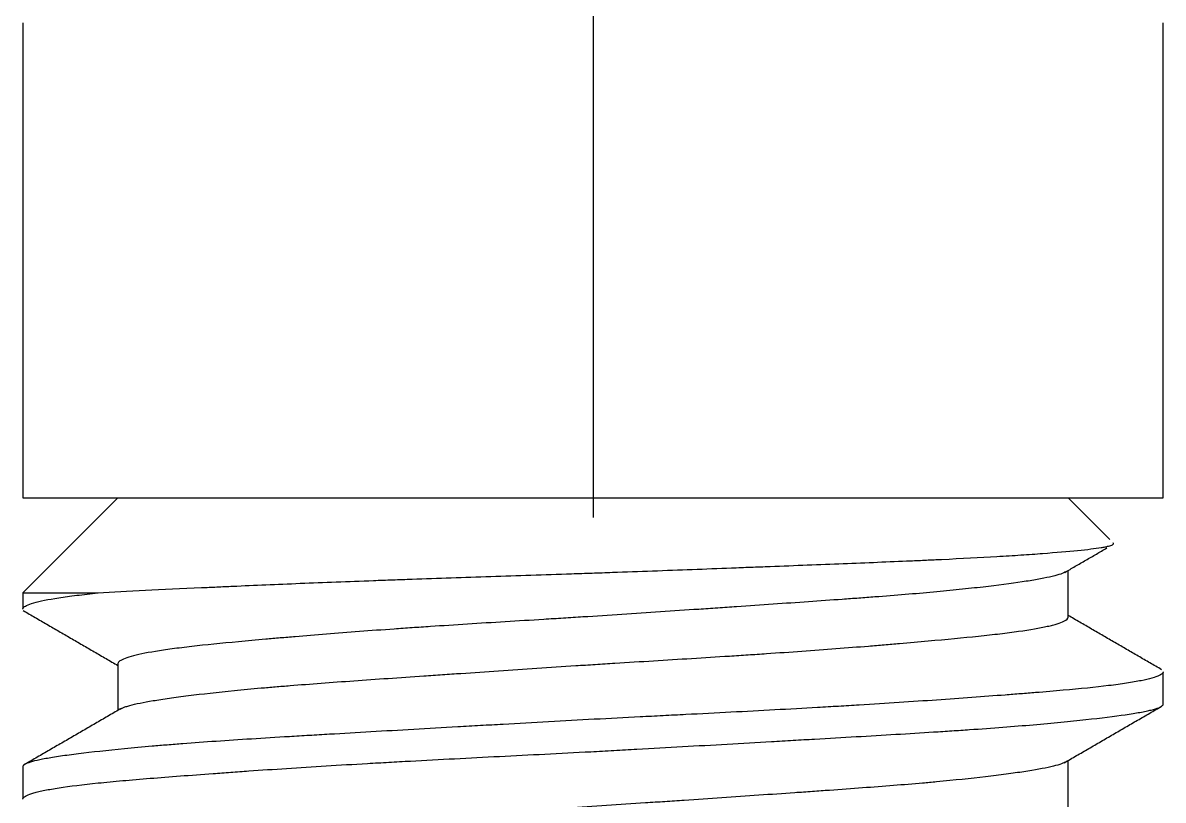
# Model space of a CAD drawing. Extents: x 0 to 790, y 0 to 579.
# Drawn here: x 523.18 to 529.18, y 267.92 to 272.01 of the extents above; entities that cross this region are included whole.
import ezdxf

# ---------------------------------------------------------------- set-up
doc = ezdxf.new("R2010")
doc.units = 0
doc.header["$LTSCALE"] = 10
doc.header["$MEASUREMENT"] = 0
doc.linetypes.add('CENTER', pattern=[2, 1.25, -0.25, 0.25, -0.25])
doc.layers.add('1', color=7, linetype='CONTINUOUS')

msp = doc.modelspace()

# ---------------------------------------------------------------- linework, layer by layer
at = {"layer": '1', "color": 1, "linetype": 'CENTER', "lineweight": -3}
msp.add_line((526.1765, 281.9045), (526.1765, 209.366), dxfattribs=at)
at = {"layer": '1', "color": 7, "linetype": 'Continuous', "lineweight": -3}
for p, q in [((523.1765, 272.0076), (523.1765, 269.923)), ((529.1765, 269.5076), (529.1765, 272.0076)), ((523.1765, 269.923), (523.1765, 269.5076)), ((523.1765, 269.5076), (529.1765, 269.5076)), ((523.6765, 269.5076), (523.3767, 269.2077)), ((528.8958, 269.2883), (528.6765, 269.5076)), ((523.3767, 269.2077), (523.1765, 269.0076)), ((528.6765, 268.8803), (528.6765, 269.1259)), ((523.1765, 269.0076), (523.1765, 268.9231)), ((523.1765, 269.0076), (523.5726, 269.0076)), ((523.6765, 268.6351), (523.6765, 268.3892)), ((529.1765, 268.4239), (529.1765, 268.5915)), ((523.1765, 268.092), (523.1765, 267.9237)), ((528.6765, 267.8805), (528.6765, 268.1259))]:
    msp.add_line(p, q, dxfattribs=at)
for points, knots in [([(523.5726, 269.0076), (523.6479, 269.0122), (523.731, 269.0168), (523.9124, 269.0259), (524.0106, 269.0306), (524.1433, 269.0367), (524.1704, 269.0379), (524.2254, 269.0404), (524.2535, 269.0417), (524.3384, 269.0455), (524.3962, 269.048), (524.5737, 269.0556), (524.697, 269.0606), (524.8894, 269.0681), (524.9548, 269.0705), (525.0549, 269.0742), (525.0886, 269.0754), (525.1563, 269.0779), (525.1903, 269.0791), (525.3607, 269.085), (525.4989, 269.0897), (525.7788, 269.099), (525.9205, 269.1036), (526.1, 269.1098), (526.1358, 269.111), (526.2073, 269.1135), (526.314, 269.1173), (526.4198, 269.1211), (526.6299, 269.1289), (526.7682, 269.1341), (526.9389, 269.1407), (526.9729, 269.142), (527.0407, 269.1446), (527.0745, 269.1459), (527.1746, 269.1497), (527.24, 269.1523), (527.4325, 269.1598), (527.5558, 269.1646), (527.7329, 269.1719), (527.7906, 269.1743), (527.8752, 269.178), (527.9031, 269.1792), (527.9576, 269.1817), (527.9844, 269.1829), (528.1156, 269.1891), (528.2124, 269.1941), (528.3453, 269.202), (528.3875, 269.2047), (528.4478, 269.2087), (528.4674, 269.21), (528.5055, 269.2127), (528.5241, 269.2141), (528.6134, 269.2208), (528.6747, 269.226), (528.7774, 269.2363), (528.8188, 269.2413), (528.8576, 269.2476), (528.8647, 269.2488), (528.8774, 269.2513), (528.8831, 269.2525), (528.8981, 269.2563), (528.9052, 269.2587), (528.9153, 269.2644), (528.9165, 269.2677), (528.9131, 269.271)], [0, 0, 0, 0, 0.056696, 0.056696, 0.113391, 0.113391, 0.127565, 0.127565, 0.141739, 0.141739, 0.170087, 0.170087, 0.226783, 0.226783, 0.255131, 0.255131, 0.269305, 0.269305, 0.283479, 0.283479, 0.340174, 0.340174, 0.39687, 0.39687, 0.411044, 0.411044, 0.425218, 0.453566, 0.453566, 0.510261, 0.510261, 0.524435, 0.524435, 0.538609, 0.538609, 0.566957, 0.566957, 0.623653, 0.623653, 0.652001, 0.652001, 0.666175, 0.666175, 0.680349, 0.680349, 0.737044, 0.737044, 0.765392, 0.765392, 0.779566, 0.779566, 0.79374, 0.79374, 0.850436, 0.850436, 0.907131, 0.907131, 0.921305, 0.921305, 0.935479, 0.935479, 0.963827, 0.963827, 1, 1, 1, 1]), ([(528.6636, 269.1184), (528.6624, 269.1177), (528.6611, 269.117), (528.644, 269.1079), (528.6173, 269.0997), (528.56, 269.0869), (528.5383, 269.0827), (528.4899, 269.0741), (528.4632, 269.0698), (528.3755, 269.0567), (528.3071, 269.0478), (528.2088, 269.0364), (528.1885, 269.0341), (528.147, 269.0296), (528.1257, 269.0273), (528.0604, 269.0206), (528.0149, 269.0161), (527.8725, 269.003), (527.7698, 268.9947), (527.6314, 268.9841), (527.6031, 268.982), (527.5461, 268.9778), (527.5173, 268.9757), (527.4299, 268.9694), (527.3704, 268.9652), (527.1885, 268.9524), (527.0624, 268.9437), (526.8988, 268.9325), (526.8657, 268.9303), (526.7992, 268.9257), (526.7659, 268.9235), (526.6658, 268.9167), (526.5987, 268.9121), (526.3966, 268.8986), (526.2607, 268.8896), (526.0893, 268.8788), (526.0549, 268.8766), (525.9861, 268.8723), (525.9518, 268.8702), (525.8495, 268.8639), (525.7819, 268.8597), (525.5811, 268.8473), (525.4498, 268.839), (525.2889, 268.8283), (525.2569, 268.8262), (525.1932, 268.8218), (525.1615, 268.8196), (525.068, 268.813), (525.0071, 268.8086), (524.8291, 268.7953), (524.7165, 268.7862), (524.5832, 268.775), (524.5569, 268.7727), (524.5052, 268.7682), (524.4796, 268.766), (524.4048, 268.7593), (524.3572, 268.755), (524.221, 268.7423), (524.1389, 268.734), (524.0474, 268.7235), (524.0296, 268.7214), (523.9952, 268.7172), (523.9786, 268.715), (523.9306, 268.7086), (523.9013, 268.7043), (523.8214, 268.6913), (523.7788, 268.6824), (523.7306, 268.6689), (523.7172, 268.6643), (523.6959, 268.6551), (523.6881, 268.6506), (523.6784, 268.6419), (523.6763, 268.6377), (523.6765, 268.6336)], [0, 0, 0, 0, 0.004741, 0.004741, 0.058621, 0.058621, 0.08556, 0.08556, 0.1125, 0.1125, 0.166379, 0.166379, 0.179849, 0.179849, 0.193319, 0.193319, 0.220259, 0.220259, 0.274138, 0.274138, 0.287608, 0.287608, 0.301078, 0.301078, 0.328017, 0.328017, 0.381897, 0.381897, 0.395367, 0.395367, 0.408836, 0.408836, 0.435776, 0.435776, 0.489655, 0.489655, 0.503125, 0.503125, 0.516595, 0.516595, 0.543535, 0.543535, 0.597414, 0.597414, 0.610884, 0.610884, 0.624354, 0.624354, 0.651293, 0.651293, 0.705173, 0.705173, 0.718643, 0.718643, 0.732112, 0.732112, 0.759052, 0.759052, 0.812931, 0.812931, 0.826401, 0.826401, 0.839871, 0.839871, 0.866811, 0.866811, 0.92069, 0.92069, 0.94763, 0.94763, 0.974569, 0.974569, 1, 1, 1, 1]), ([(523.1765, 268.9226), (523.1764, 268.9246), (523.1771, 268.9266), (523.1841, 268.9375), (523.2216, 268.9555), (523.3092, 268.9733), (523.3945, 268.9864), (523.426, 268.9907), (523.4948, 268.9992), (523.5322, 269.0034), (523.5726, 269.0076)], [0, 0, 0, 0, 0.071778, 0.071778, 0.381186, 0.690593, 0.690593, 0.845296, 0.845296, 1, 1, 1, 1]), ([(523.689, 268.3964), (523.6925, 268.3986), (523.6968, 268.4008), (523.7067, 268.405), (523.7122, 268.4071), (523.7248, 268.4113), (523.7318, 268.4134), (523.77, 268.4239), (523.8112, 268.4322), (523.8883, 268.4451), (523.9308, 268.4516), (523.9791, 268.4583), (524.0126, 268.4628), (524.0301, 268.465), (524.1202, 268.4763), (524.201, 268.4853), (524.3346, 268.4987), (524.3813, 268.5031), (524.4545, 268.5096), (524.4794, 268.5117), (524.5304, 268.516), (524.5564, 268.5181), (524.689, 268.5287), (524.8008, 268.537), (525.0356, 268.5538), (525.1585, 268.5623), (525.3192, 268.5733), (525.3516, 268.5756), (525.4166, 268.58), (525.4492, 268.5822), (525.5475, 268.589), (525.6135, 268.5935), (525.8131, 268.607), (525.9483, 268.6161), (526.1199, 268.6272), (526.1544, 268.6294), (526.223, 268.6338), (526.2572, 268.636), (526.3595, 268.6424), (526.4273, 268.6465), (526.6294, 268.659), (526.7626, 268.6672), (526.9269, 268.6778), (526.9597, 268.6799), (527.0247, 268.6842), (527.0568, 268.6863), (527.1523, 268.6928), (527.2146, 268.6971), (527.3976, 268.7102), (527.5145, 268.7191), (527.654, 268.7305), (527.6816, 268.7327), (527.736, 268.7373), (527.7626, 268.7395), (527.8411, 268.7463), (527.8913, 268.7507), (528.0358, 268.7637), (528.1241, 268.772), (528.2242, 268.7825), (528.2437, 268.7846), (528.2816, 268.7888), (528.3, 268.7909), (528.353, 268.7973), (528.3858, 268.8015), (528.4765, 268.8143), (528.5268, 268.823), (528.5768, 268.8341), (528.5862, 268.8364), (528.6036, 268.8409), (528.6116, 268.8432), (528.6336, 268.85), (528.6454, 268.8546), (528.6688, 268.8663), (528.6762, 268.8735), (528.6765, 268.8804)], [0, 0, 0, 0, 0.014008, 0.014008, 0.027478, 0.027478, 0.040948, 0.040948, 0.094827, 0.094827, 0.121767, 0.135237, 0.135237, 0.148706, 0.148706, 0.202586, 0.202586, 0.229525, 0.229525, 0.242995, 0.242995, 0.256465, 0.256465, 0.310344, 0.310344, 0.364224, 0.364224, 0.377693, 0.377693, 0.391163, 0.391163, 0.418103, 0.418103, 0.471982, 0.471982, 0.485452, 0.485452, 0.498922, 0.498922, 0.525861, 0.525861, 0.579741, 0.579741, 0.593211, 0.593211, 0.60668, 0.60668, 0.63362, 0.63362, 0.687499, 0.687499, 0.700969, 0.700969, 0.714439, 0.714439, 0.741379, 0.741379, 0.795258, 0.795258, 0.808728, 0.808728, 0.822197, 0.822197, 0.849137, 0.849137, 0.903016, 0.903016, 0.916486, 0.916486, 0.929956, 0.929956, 0.956896, 0.956896, 1, 1, 1, 1]), ([(529.1765, 268.5916), (529.1764, 268.5897), (529.1756, 268.5879), (529.1728, 268.5838), (529.1705, 268.5816), (529.1641, 268.5771), (529.1601, 268.5749), (529.1361, 268.5636), (529.1042, 268.5547), (529.0378, 268.5414), (529.0126, 268.537), (528.97, 268.5305), (528.955, 268.5284), (528.9233, 268.524), (528.9067, 268.5219), (528.8203, 268.5113), (528.7402, 268.5032), (528.604, 268.491), (528.5559, 268.4869), (528.4797, 268.4808), (528.4406, 268.4777), (528.4, 268.4745), (528.3725, 268.4724), (528.3586, 268.4713), (528.2324, 268.4618), (528.1122, 268.4529), (527.8564, 268.4351), (527.7207, 268.4262), (527.5411, 268.4152), (527.5048, 268.413), (527.4319, 268.4087), (527.3951, 268.4065), (527.2841, 268.4001), (527.2091, 268.396), (526.9812, 268.3836), (526.8253, 268.3755), (526.6254, 268.3653), (526.5851, 268.3633), (526.5046, 268.3592), (526.4644, 268.3571), (526.3439, 268.3509), (526.2636, 268.3468), (526.0231, 268.334), (525.8631, 268.3251), (525.6635, 268.3138), (525.6235, 268.3115), (525.5439, 268.307), (525.5044, 268.3047), (525.3867, 268.298), (525.3094, 268.2936), (525.0809, 268.2805), (524.9332, 268.272), (524.7542, 268.2615), (524.7188, 268.2595), (524.666, 268.2563), (524.6484, 268.2553), (524.6136, 268.2532), (524.5273, 268.2481), (524.4443, 268.243), (524.2514, 268.2308), (524.131, 268.2226), (523.9911, 268.2118), (523.9636, 268.2096), (523.9098, 268.2052), (523.8833, 268.203), (523.8061, 268.1963), (523.7575, 268.1918), (523.6201, 268.1784), (523.5395, 268.1696), (523.4354, 268.1567), (523.4035, 268.1524), (523.3599, 268.146), (523.3462, 268.1439), (523.3204, 268.1398), (523.3083, 268.1377), (523.2519, 268.1274), (523.2194, 268.1195), (523.1896, 268.1073), (523.1828, 268.1032), (523.1776, 268.0969), (523.1766, 268.0947), (523.1765, 268.0924), (523.1765, 268.0921), (523.1765, 268.0919)], [0, 0, 0, 0, 0.01088, 0.01088, 0.023709, 0.023709, 0.036537, 0.036537, 0.08785, 0.08785, 0.113507, 0.113507, 0.126336, 0.126336, 0.139164, 0.139164, 0.190478, 0.190478, 0.216134, 0.216134, 0.228963, 0.235377, 0.235377, 0.241791, 0.241791, 0.293105, 0.293105, 0.344418, 0.344418, 0.357247, 0.357247, 0.370075, 0.370075, 0.395732, 0.395732, 0.447046, 0.447046, 0.459874, 0.459874, 0.472702, 0.472702, 0.498359, 0.498359, 0.549673, 0.549673, 0.562501, 0.562501, 0.575329, 0.575329, 0.600986, 0.600986, 0.6523, 0.6523, 0.665128, 0.665128, 0.671542, 0.671542, 0.677957, 0.703613, 0.703613, 0.754927, 0.754927, 0.767755, 0.767755, 0.780584, 0.780584, 0.806241, 0.806241, 0.857554, 0.857554, 0.883211, 0.883211, 0.896039, 0.896039, 0.908868, 0.908868, 0.960181, 0.960181, 0.985838, 0.985838, 0.998667, 0.998667, 1, 1, 1, 1]), ([(523.1765, 267.9227), (523.1765, 267.9248), (523.1771, 267.9268), (523.1845, 267.9376), (523.2032, 267.9466), (523.2429, 267.9579), (523.2517, 267.9602), (523.2709, 267.9647), (523.2812, 267.9669), (523.3145, 267.9736), (523.3398, 267.978), (523.4243, 267.9909), (523.4925, 267.9993), (523.5929, 268.0097), (523.6137, 268.0117), (523.6569, 268.0159), (523.6791, 268.0179), (523.7477, 268.024), (523.844, 268.0322), (523.9499, 268.0404), (524.0606, 268.0488), (524.1183, 268.0531), (524.2085, 268.0597), (524.2392, 268.062), (524.3018, 268.0664), (524.3338, 268.0687), (524.4307, 268.0754), (524.4968, 268.0799), (524.7001, 268.0932), (524.8417, 268.1019), (525.0266, 268.1126), (525.0639, 268.1147), (525.1395, 268.1189), (525.1777, 268.121), (525.2931, 268.1273), (525.3706, 268.1314), (525.6047, 268.1436), (525.7628, 268.1516), (526.0032, 268.1639), (526.0839, 268.168), (526.1853, 268.1734), (526.2057, 268.1745), (526.2463, 268.1767), (526.307, 268.18), (526.3674, 268.1833), (526.5681, 268.1944), (526.7264, 268.2034), (526.9606, 268.2168), (527.0381, 268.2212), (527.1535, 268.2279), (527.1919, 268.2301), (527.2678, 268.2344), (527.3054, 268.2366), (527.4912, 268.2473), (527.6334, 268.2555), (527.8375, 268.2678), (527.9039, 268.2718), (528.0011, 268.278), (528.0331, 268.28), (528.0963, 268.2842), (528.1273, 268.2863), (528.2183, 268.2925), (528.2765, 268.2967), (528.3881, 268.3053), (528.4949, 268.3141), (528.592, 268.323), (528.6612, 268.3297), (528.6836, 268.332), (528.7272, 268.3364), (528.7484, 268.3387), (528.8503, 268.3498), (528.9196, 268.3584), (529.0058, 268.3709), (529.0316, 268.3751), (529.0657, 268.3812), (529.0817, 268.3843), (529.0959, 268.3874), (529.1049, 268.3894), (529.1093, 268.3905), (529.1466, 268.3996), (529.1664, 268.4077), (529.1755, 268.4183), (529.1765, 268.4207), (529.1765, 268.4231)], [0, 0, 0, 0, 0.012294, 0.012294, 0.063524, 0.063524, 0.076331, 0.076331, 0.089139, 0.089139, 0.114753, 0.114753, 0.165983, 0.165983, 0.17879, 0.17879, 0.191598, 0.191598, 0.217212, 0.242827, 0.242827, 0.268442, 0.268442, 0.281249, 0.281249, 0.294057, 0.294057, 0.319671, 0.319671, 0.370901, 0.370901, 0.383708, 0.383708, 0.396516, 0.396516, 0.422131, 0.422131, 0.47336, 0.47336, 0.498975, 0.498975, 0.505378, 0.505378, 0.511782, 0.52459, 0.52459, 0.575819, 0.575819, 0.601434, 0.601434, 0.614241, 0.614241, 0.627049, 0.627049, 0.678278, 0.678278, 0.703893, 0.703893, 0.7167, 0.7167, 0.729508, 0.729508, 0.755122, 0.755122, 0.780737, 0.806352, 0.806352, 0.819159, 0.819159, 0.831967, 0.831967, 0.883196, 0.883196, 0.908811, 0.908811, 0.921618, 0.928022, 0.928022, 0.934426, 0.934426, 0.985655, 0.985655, 1, 1, 1, 1]), ([(528.6609, 268.1168), (528.6575, 268.115), (528.6536, 268.1131), (528.639, 268.1071), (528.6262, 268.103), (528.5797, 268.0905), (528.538, 268.0822), (528.4721, 268.0713), (528.4582, 268.0691), (528.4292, 268.0647), (528.4141, 268.0625), (528.367, 268.0558), (528.3333, 268.0514), (528.2251, 268.038), (528.1439, 268.0289), (528.0306, 268.0177), (528.0073, 268.0155), (527.9597, 268.011), (527.9354, 268.0088), (527.8614, 268.0023), (527.8103, 267.9981), (527.652, 267.9855), (527.5399, 267.9773), (527.3913, 267.9667), (527.3612, 267.9645), (527.3, 267.9602), (527.2691, 267.9581), (527.1759, 267.9516), (527.1129, 267.9472), (526.9215, 267.9341), (526.7905, 267.9251), (526.6226, 267.9138), (526.5888, 267.9115), (526.5208, 267.9069), (526.4865, 267.9046), (526.3841, 267.8978), (526.3159, 267.8933), (526.1115, 267.8801), (525.9756, 267.8717), (525.8062, 267.8612), (525.7724, 267.8591), (525.7047, 267.855), (525.6708, 267.8529), (525.57, 267.8466), (525.5038, 267.8424), (525.3083, 267.8297), (525.182, 267.8212), (525.0293, 267.8102), (524.999, 267.808), (524.9389, 267.8035), (524.9091, 267.8012), (524.8207, 267.7945), (524.7636, 267.7899), (524.5979, 267.7764), (524.4947, 267.7674), (524.3507, 267.7544), (524.3046, 267.7501), (524.2382, 267.7437), (524.2166, 267.7416), (524.1747, 267.7374), (524.1544, 267.7353), (524.0558, 267.7249), (523.9867, 267.7165), (523.8974, 267.7037), (523.87, 267.6993), (523.8328, 267.6927), (523.821, 267.6905), (523.7988, 267.686), (523.7884, 267.6838), (523.7401, 267.6726), (523.7124, 267.6635), (523.6872, 267.65), (523.6815, 267.6454), (523.6772, 267.6387), (523.6765, 267.6365), (523.6765, 267.6341), (523.6765, 267.6339), (523.6765, 267.6336)], [0, 0, 0, 0, 0.011894, 0.011894, 0.038927, 0.038927, 0.092992, 0.092992, 0.106509, 0.106509, 0.120025, 0.120025, 0.147058, 0.147058, 0.201124, 0.201124, 0.21464, 0.21464, 0.228157, 0.228157, 0.25519, 0.25519, 0.309255, 0.309255, 0.322772, 0.322772, 0.336288, 0.336288, 0.363321, 0.363321, 0.417387, 0.417387, 0.430903, 0.430903, 0.44442, 0.44442, 0.471453, 0.471453, 0.525518, 0.525518, 0.539035, 0.539035, 0.552551, 0.552551, 0.579584, 0.579584, 0.63365, 0.63365, 0.647166, 0.647166, 0.660683, 0.660683, 0.687716, 0.687716, 0.741781, 0.741781, 0.768814, 0.768814, 0.782331, 0.782331, 0.795847, 0.795847, 0.849913, 0.849913, 0.876946, 0.876946, 0.890462, 0.890462, 0.903978, 0.903978, 0.958044, 0.958044, 0.985077, 0.985077, 0.998594, 0.998594, 1, 1, 1, 1])]:
    msp.add_open_spline(points, degree=3, knots=knots, dxfattribs=at)
for points, degree in [([(528.6585, 269.1155), (528.8803, 269.2442)], 1), ([(523.1791, 268.9145), (523.4278, 268.7703), (523.6765, 268.6259)], 2), ([(529.1683, 268.6037), (528.9223, 268.7463), (528.6765, 268.8891)], 2), ([(523.6948, 268.3999), (523.4377, 268.2505), (523.1804, 268.1014)], 2), ([(528.656, 268.114), (528.9129, 268.2633), (529.1701, 268.4123)], 2)]:
    msp.add_open_spline(points, degree=degree, dxfattribs=at)

doc.saveas('drawing.dxf')
